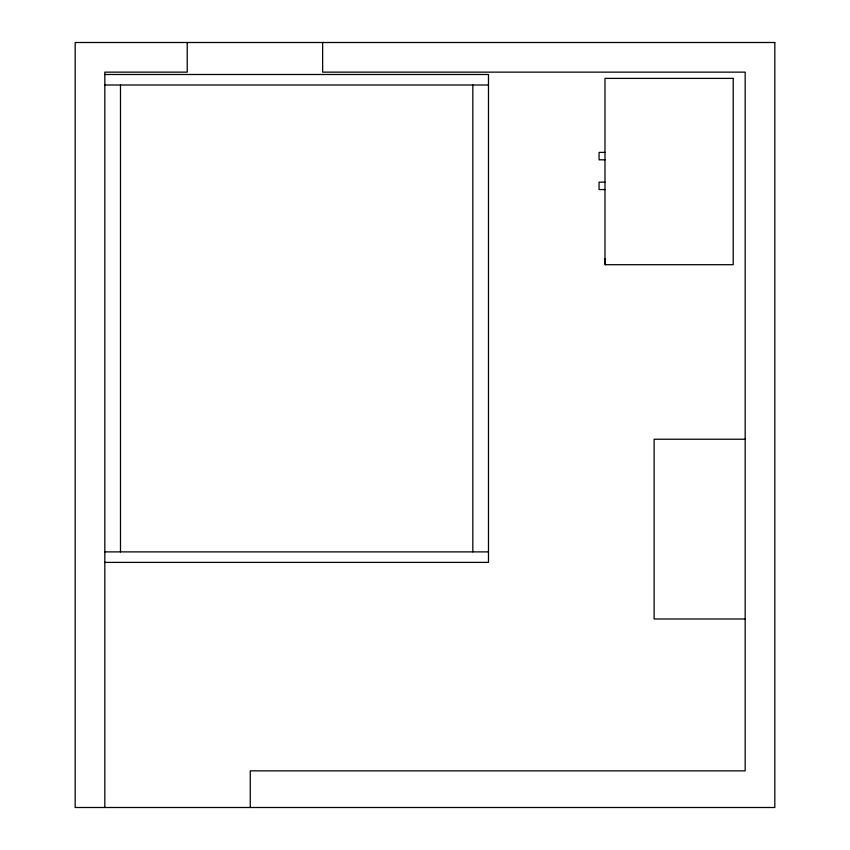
<?xml version="1.0" encoding="UTF-8"?>
<svg xmlns="http://www.w3.org/2000/svg" width="850" height="850" viewBox="0 0 850 850"><rect width="100%" height="100%" fill="white"/><g stroke="black" fill="none" stroke-linecap="round" stroke-linejoin="round"><path stroke-width="1.27" d="M104.826 74.492L488.484 74.492L488.484 562.392L104.826 562.392M104.826 85L488.484 85M604.987 152.405L599.059 152.405L599.059 159.811L604.987 159.811M604.987 182.166L599.059 182.166L599.059 189.571L604.987 189.571M745.174 439.237L654.128 439.237L654.128 618.981L745.174 618.981M104.826 551.884L488.484 551.884M604.987 258.772L605.391 264.701M472.823 85L472.823 551.884M322.639 42.5L322.639 72.144L745.174 72.144L745.174 770.854L250.261 770.854L250.261 807.5M187.234 42.5L187.234 72.144L104.826 72.144L104.826 807.5M120.488 85L120.488 551.884M774.817 42.5L75.183 42.5L75.183 807.5L774.817 807.5L774.817 42.5M733.21 78.391L604.987 78.391L604.987 264.701L733.21 264.701L733.21 78.391"/></g></svg>
